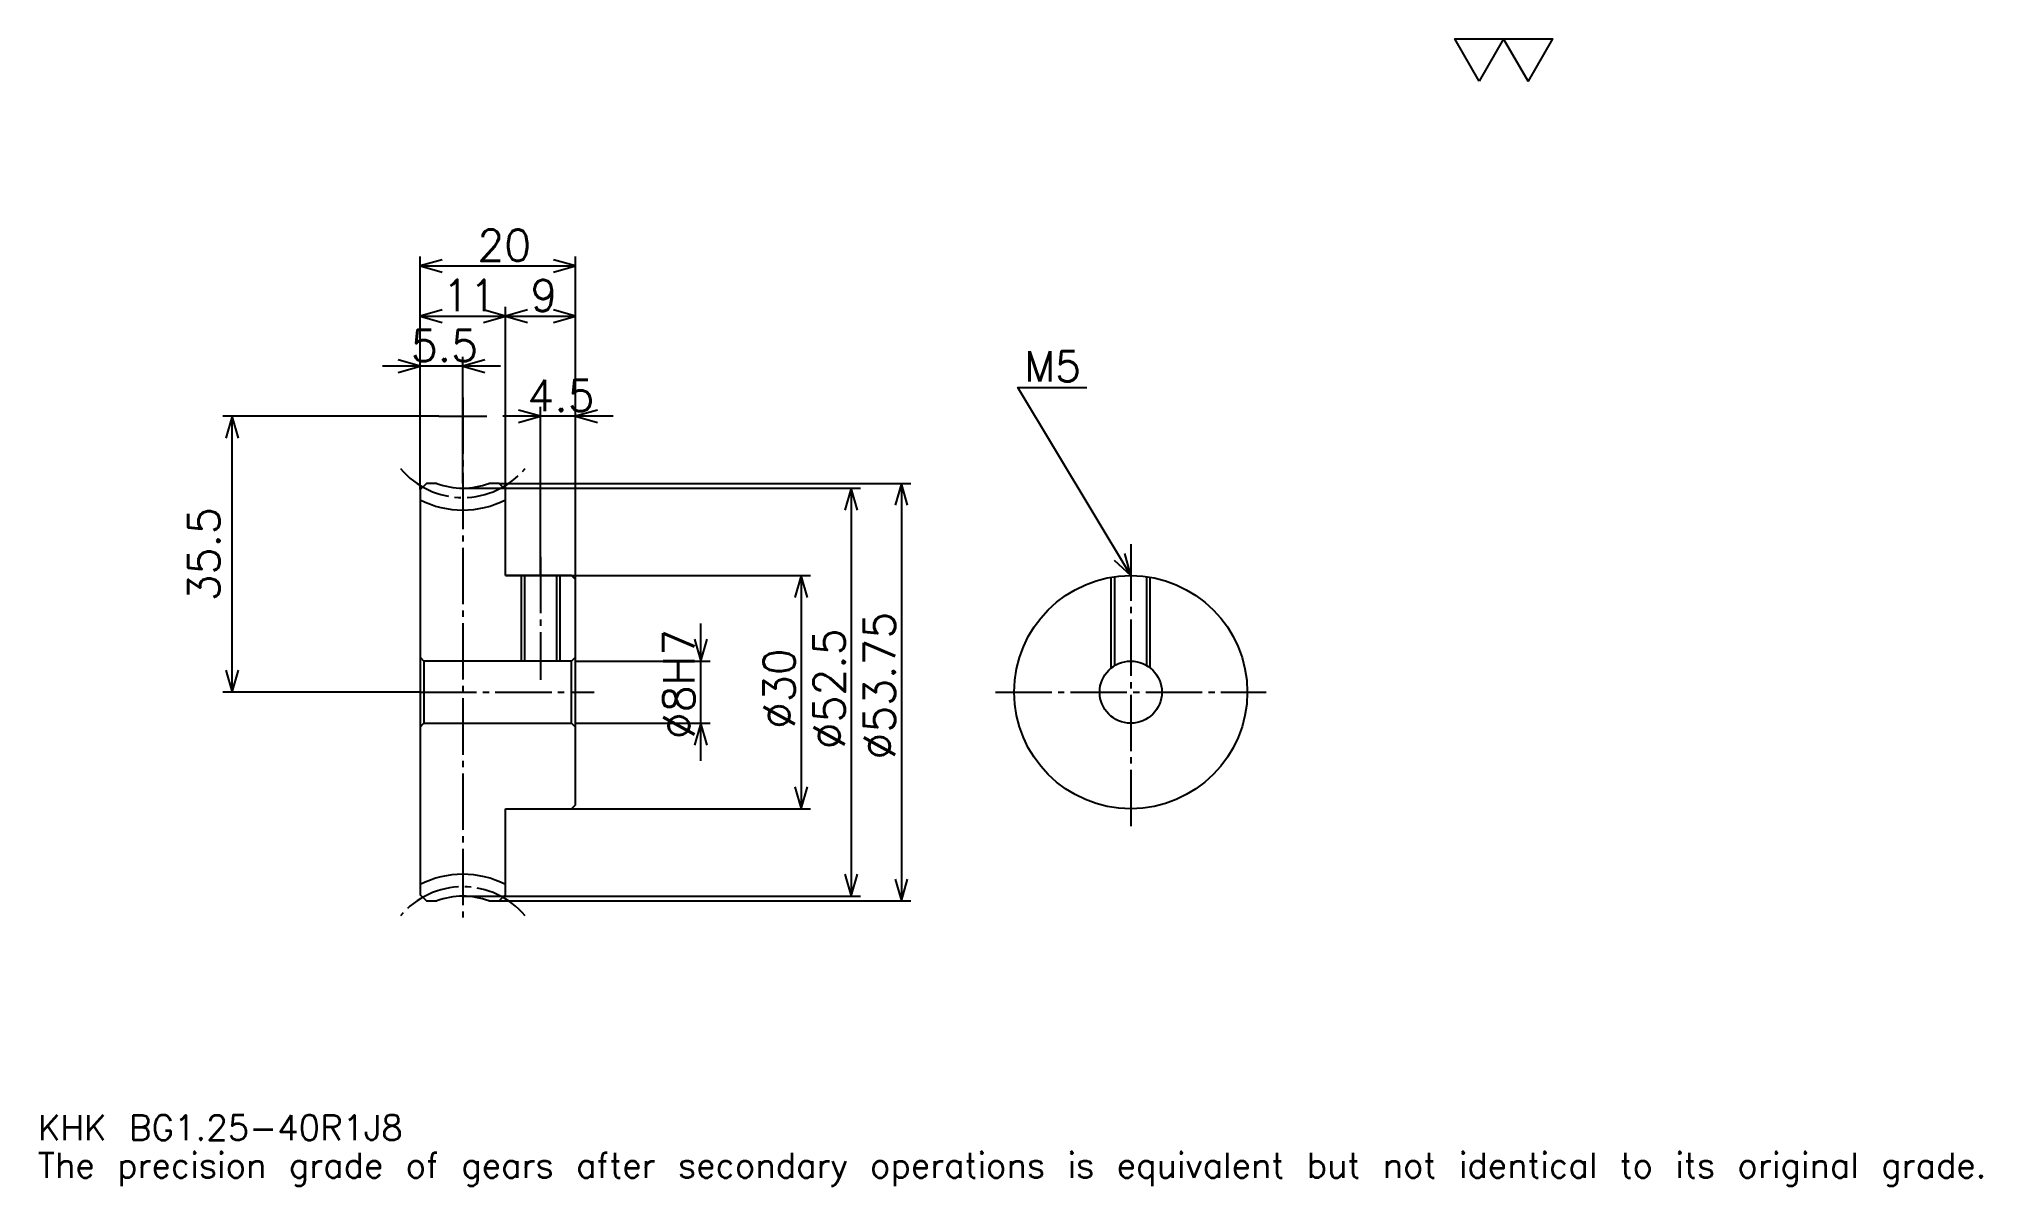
# Model space of a CAD drawing. Extents: x 8 to 258, y 3 to 151.
import ezdxf

# ---------------------------------------------------------------- set-up
doc = ezdxf.new("R2010")
doc.units = 0
doc.linetypes.add('DASHDOT', pattern=[9.677421, 7.258065, -0.806452, 0.806452, -0.806452])
doc.layers.get('0').update_dxf_attribs({"linetype": 'CONTINUOUS'})
doc.layers.add('DASHDOT', color=6, linetype='DASHDOT')
doc.styles.add('KANJI', font='TXT', dxfattribs={"bigfont": 'BIGFONT'})

msp = doc.modelspace()

# ---------------------------------------------------------------- linework, layer by layer
at = {"color": 5}
for p, q in [((57.258068, 93.407265), (57.258068, 122.596786)), ((77.258072, 93.407265), (77.258072, 122.596786)), ((57.258068, 121.3871), (77.258072, 121.3871)), ((68.258072, 93.407265), (68.258072, 116.145172)), ((57.258068, 114.935486), (68.258072, 114.935486)), ((68.258072, 114.935486), (77.258072, 114.935486)), ((67.596779, 108.483879), (52.419357, 108.483879)), ((62.758068, 93.407265), (62.758068, 109.693558)), ((72.758072, 93.407265), (72.758072, 103.241943)), ((59.677422, 102.032265), (31.854841, 102.032265)), ((33.064522, 66.532265), (33.064522, 102.032265)), ((82.096779, 102.032265), (67.919357, 102.032265)), ((57.258068, 92.600815), (57.258068, 93.407265)), ((62.758068, 92.782265), (77.258072, 92.782265)), ((67.451614, 93.407265), (77.258072, 93.407265)), ((68.258072, 92.600815), (68.258072, 93.407265)), ((72.758072, 81.532265), (72.758072, 93.407265)), ((77.258072, 93.407265), (120.403229, 93.407265)), ((77.258072, 81.032265), (77.258072, 93.407265)), ((77.258072, 92.782265), (113.951614, 92.782265)), ((112.741943, 92.782265), (112.741943, 40.282265)), ((119.19355, 93.407265), (119.19355, 39.657265)), ((68.258072, 81.532265), (77.258072, 81.532265)), ((77.258072, 81.532265), (107.5, 81.532265)), ((106.290329, 81.532265), (106.290329, 51.532265)), ((93.3871, 57.693554), (93.3871, 75.370972)), ((77.258072, 70.532265), (94.596779, 70.532265)), ((57.258068, 66.532265), (31.854843, 66.532265)), ((77.258072, 62.532265), (94.596779, 62.532265)), ((68.258072, 51.532265), (77.258072, 51.532265)), ((77.258072, 51.532265), (107.5, 51.532265)), ((62.758068, 40.282265), (77.258072, 40.282265)), ((77.258072, 40.282265), (113.951614, 40.282265)), ((67.451614, 39.657265), (77.258072, 39.657265)), ((77.258072, 39.657265), (120.403229, 39.657265))]:
    msp.add_line(p, q, dxfattribs=at)
at = {"color": 4}
for p, q in [((77.258072, 71.032265), (76.758072, 70.532265)), ((57.258068, 62.032265), (57.758068, 62.532265)), ((77.258072, 62.032265), (76.758072, 62.532265))]:
    msp.add_line(p, q, dxfattribs=at)
at = {"color": 7}
msp.add_lwpolyline([(193.548386, 145.161285), (190.403229, 150.6129), (202.983871, 150.6129), (199.838715, 145.161285), (196.693542, 150.6129), (193.548386, 145.161285)], dxfattribs=at)
at = {"color": 5}
for points in [[(60.08065, 122.193558), (57.258068, 121.3871), (60.08065, 120.580658)], [(74.435486, 120.580658), (77.258072, 121.3871), (74.435486, 122.193558)], [(60.08065, 115.741943), (57.258068, 114.935486), (60.08065, 114.129044)], [(65.435486, 114.129044), (68.258072, 114.935486), (65.435486, 115.741943)], [(71.08065, 115.741943), (68.258072, 114.935486), (71.08065, 114.129044)], [(74.435486, 114.129044), (77.258072, 114.935486), (74.435486, 115.741943)], [(54.435486, 107.677429), (57.258068, 108.483879), (54.435486, 109.290329)], [(65.58065, 109.290329), (62.758068, 108.483879), (65.58065, 107.677429)], [(148.709686, 81.532265), (134.193558, 105.725815), (143.064514, 105.725815)], [(69.935486, 101.225815), (72.758072, 102.032265), (69.935486, 102.838715)], [(80.08065, 102.838715), (77.258072, 102.032265), (80.08065, 101.225815)], [(33.870972, 99.209686), (33.064522, 102.032265), (32.258068, 99.209686)], [(113.548386, 89.959686), (112.741943, 92.782265), (111.935486, 89.959686)], [(120, 90.584686), (119.19355, 93.407265), (118.3871, 90.584686)], [(146.565948, 83.537689), (148.709686, 81.532265), (147.949005, 84.367523)], [(107.096771, 78.709686), (106.290329, 81.532265), (105.483871, 78.709686)], [(92.58065, 73.354843), (93.3871, 70.532265), (94.19355, 73.354843)], [(32.258068, 69.354843), (33.064522, 66.532265), (33.870972, 69.354843)], [(94.19355, 59.709686), (93.3871, 62.532265), (92.58065, 59.709686)], [(105.483871, 54.354843), (106.290329, 51.532265), (107.096771, 54.354843)], [(111.935486, 43.104843), (112.741943, 40.282265), (113.548386, 43.104843)], [(118.3871, 42.479843), (119.19355, 39.657265), (120, 42.479843)]]:
    msp.add_lwpolyline(points, dxfattribs=at)
at = {"color": 4}
for points in [[(59.415634, 93.407265), (58.064518, 93.407265), (57.258068, 92.600815), (57.258068, 62.032265)], [(68.258072, 81.532265), (68.258072, 92.600815), (67.451614, 93.407265), (66.100502, 93.407265)], [(68.258072, 51.532265), (76.758072, 51.532265), (77.258072, 52.032265), (77.258072, 81.032265), (76.758072, 81.532265), (68.258072, 81.532265)], [(70.258072, 81.532265), (70.258072, 70.532265)], [(70.693069, 81.532265), (70.693069, 70.532265)], [(74.823067, 81.532265), (74.823067, 70.532265)], [(75.258072, 81.532265), (75.258072, 70.532265)], [(146.209686, 69.654762), (146.209686, 81.322464)], [(146.644684, 69.958015), (146.644684, 81.389442)], [(150.774689, 69.958015), (150.774689, 81.389442)], [(151.209686, 69.654762), (151.209686, 81.322464)], [(57.258068, 71.032265), (57.758068, 70.532265), (57.758068, 62.532265), (76.758072, 62.532265), (76.758072, 70.532265), (57.758068, 70.532265)], [(57.258068, 62.032265), (57.258068, 40.463715), (58.064518, 39.657265), (59.415634, 39.657265)], [(66.100502, 39.657265), (67.451614, 39.657265), (68.258072, 40.463715), (68.258072, 51.532265)]]:
    msp.add_lwpolyline(points, dxfattribs=at)
for radius in [15, 4]:
    msp.add_circle((148.709686, 66.532265), radius, dxfattribs=at)
for centre, radius, start, end in [((62.758068, 102.032265), 9.25, 248.81721776, 291.18278402), ((62.758068, 102.032265), 12.063, 242.87458882, 297.12541118), ((62.758068, 31.032265), 12.063, 62.87458882, 117.12541118), ((62.758068, 31.032265), 9.25, 68.81721598, 111.18278224)]:
    msp.add_arc(centre, radius, start, end, dxfattribs=at)
at = {"layer": 'DASHDOT', "color": 7}
for p, q in [((62.758068, 104.451614), (62.758068, 37.237907)), ((59.677422, 102.032265), (65.838715, 102.032265)), ((148.709686, 85.564522), (148.709686, 49.112907)), ((57.258068, 66.532265), (79.677422, 66.532265)), ((131.290329, 66.532265), (166.129028, 66.532265))]:
    msp.add_line(p, q, dxfattribs=at)
msp.add_lwpolyline([(72.758072, 83.951622), (72.758072, 68.112907)], dxfattribs=at)
for centre, start, end in [((62.758068, 102.032265), 219.99999848, 320.00000152), ((62.758068, 31.032265), 39.99999848, 140.00000152)]:
    msp.add_arc(centre, 10.455, start, end, dxfattribs=at)

# ---------------------------------------------------------------- texts
at = {"color": 7, "style": 'KANJI'}
for s, height, p in [('20', 4.032258, (64.6371, 122.032265)), ('11', 4.032258, (60.1371, 115.58065)), ('9', 4.032258, (71.447586, 115.58065)), ('5.5', 4.032258, (56.076618, 109.129044)), ('M5', 3.870968, (135, 106.532265)), ('4.5', 4.032258, (71.076614, 102.677429)), ('KHK BG1.25-40R1J8', 3.225806, (8.064516, 8.870968)), ('The precision grade of gears after secondary operations is equivalent but not identical to its original grade.', 3.225806, (8.064516, 4.032258))]:
    msp.add_text(s, height=height, dxfattribs=at).set_placement(p)
for s, p in [('35.5', (31.451616, 78.233879)), ('%%c53.75', (118.3871, 57.862911)), ('%%c8H7', (92.58065, 60.483879)), ('%%c52.5', (111.935486, 59.173393)), ('%%c30', (105.483871, 61.794361))]:
    msp.add_text(s, height=4.032258, rotation=90, dxfattribs=at).set_placement(p)

doc.saveas('drawing.dxf')
